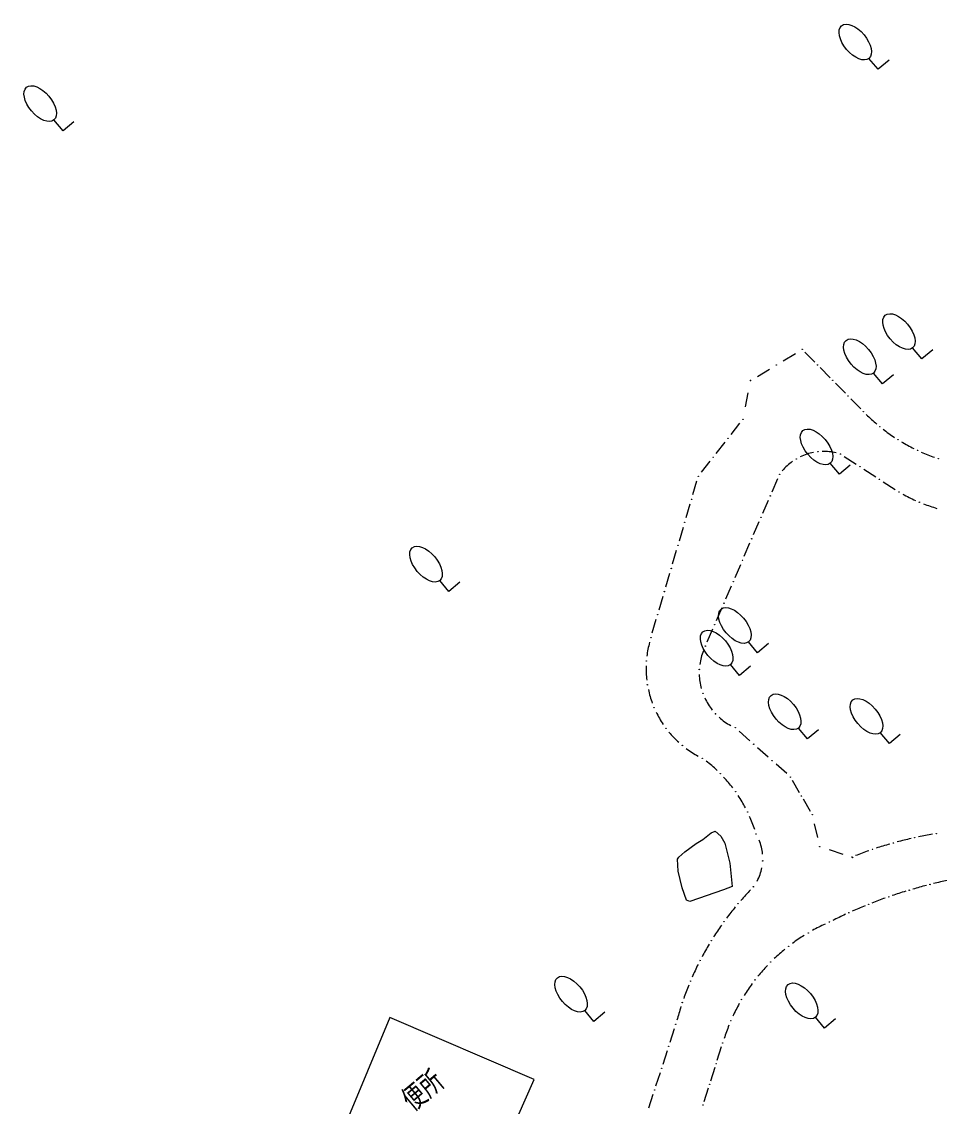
# Model space of a CAD drawing. Header units: metres. Extents: x -10443 to -4073, y -33280 to -26846.
# Drawn here: x -7378.61 to -7346.35, y -29132.16 to -29094.02 of the extents above; entities that cross this region are included whole.
import ezdxf
from ezdxf.enums import TextEntityAlignment as Align

# ---------------------------------------------------------------- set-up
doc = ezdxf.new("R2010")
doc.units = ezdxf.units.M
doc.header["$MEASUREMENT"] = 0
doc.linetypes.add('CONTINUOUS_1', pattern=[0])
doc.linetypes.add('CONTINUOUS_2', pattern=[0])
for name, color, linetype, lineweight in [('園路', 241, 'CONTINUOUS_2', 18), ('木', 254, 'CONTINUOUS_2', 18), ('構造物', 241, 'CONTINUOUS_2', 18), ('石', 241, 'CONTINUOUS_2', 18)]:
    doc.layers.add(name, color=color, linetype=linetype, lineweight=lineweight)
doc.layers.add('非表示', color=7, linetype='CONTINUOUS', lineweight=0, plot=False)
doc.styles.add('MS Gothic', font='MS Gothic.ttf')

msp = doc.modelspace()

# ---------------------------------------------------------------- hatches: boundary and pattern name
at = {"layer": '園路', "linetype": 'CONTINUOUS_1', "lineweight": 18}
for points in [[(-7351.162, -29105.539, 1), (-7351.177, -29105.539, 1)], [(-7352.071, -29106.088, 1), (-7352.086, -29106.088, 1)], [(-7350.625, -29106.087, 1), (-7350.64, -29106.087, 1)], [(-7352.98, -29106.637, 1), (-7352.995, -29106.637, 1)], [(-7350.087, -29106.634, 1), (-7350.102, -29106.634, 1)], [(-7349.549, -29107.181, 1), (-7349.564, -29107.181, 1)], [(-7349.011, -29107.729, 1), (-7349.026, -29107.729, 1)], [(-7353.244, -29107.999, 1), (-7353.259, -29107.999, 1)], [(-7348.433, -29108.259, 1), (-7348.448, -29108.259, 1)], [(-7353.768, -29108.667, 1), (-7353.783, -29108.667, 1)], [(-7347.795, -29108.715, 1), (-7347.81, -29108.715, 1)], [(-7354.292, -29109.335, 1), (-7354.307, -29109.335, 1)], [(-7350.612, -29109.143, 1), (-7350.627, -29109.143, 1)], [(-7349.816, -29109.226, 1), (-7349.831, -29109.226, 1)], [(-7347.107, -29109.092, 1), (-7347.122, -29109.092, 1)], [(-7351.37, -29109.396, 1), (-7351.385, -29109.396, 1)], [(-7349.131, -29109.669, 1), (-7349.146, -29109.669, 1)], [(-7346.379, -29109.383, 1), (-7346.394, -29109.383, 1)], [(-7354.816, -29110.003, 1), (-7354.831, -29110.003, 1)], [(-7351.957, -29109.939, 1), (-7351.972, -29109.939, 1)], [(-7348.446, -29110.111, 1), (-7348.461, -29110.111, 1)], [(-7355.054, -29110.814, 1), (-7355.069, -29110.814, 1)], [(-7352.283, -29110.693, 1), (-7352.298, -29110.693, 1)], [(-7347.761, -29110.554, 1), (-7347.776, -29110.554, 1)], [(-7347.04, -29110.916, 1), (-7347.055, -29110.916, 1)], [(-7355.292, -29111.625, 1), (-7355.307, -29111.625, 1)], [(-7352.609, -29111.448, 1), (-7352.624, -29111.448, 1)], [(-7352.935, -29112.203, 1), (-7352.95, -29112.203, 1)], [(-7355.53, -29112.436, 1), (-7355.545, -29112.436, 1)], [(-7353.261, -29112.958, 1), (-7353.276, -29112.958, 1)], [(-7355.767, -29113.247, 1), (-7355.782, -29113.247, 1)], [(-7353.587, -29113.713, 1), (-7353.602, -29113.713, 1)], [(-7356.005, -29114.058, 1), (-7356.02, -29114.058, 1)], [(-7353.913, -29114.468, 1), (-7353.928, -29114.468, 1)], [(-7356.243, -29114.869, 1), (-7356.258, -29114.869, 1)], [(-7354.239, -29115.223, 1), (-7354.254, -29115.223, 1)], [(-7356.481, -29115.68, 1), (-7356.496, -29115.68, 1)], [(-7354.565, -29115.978, 1), (-7354.58, -29115.978, 1)], [(-7356.642, -29116.501, 1), (-7356.657, -29116.501, 1)], [(-7354.78, -29116.798, 1), (-7354.795, -29116.798, 1)], [(-7356.604, -29117.337, 1), (-7356.619, -29117.337, 1)], [(-7354.655, -29117.636, 1), (-7354.67, -29117.636, 1)], [(-7356.369, -29118.14, 1), (-7356.384, -29118.14, 1)], [(-7354.21, -29118.358, 1), (-7354.225, -29118.358, 1)], [(-7355.952, -29118.865, 1), (-7355.967, -29118.865, 1)], [(-7353.518, -29118.846, 1), (-7353.533, -29118.846, 1)], [(-7355.374, -29119.471, 1), (-7355.389, -29119.471, 1)], [(-7352.869, -29119.426, 1), (-7352.884, -29119.426, 1)], [(-7354.67, -29119.923, 1), (-7354.685, -29119.923, 1)], [(-7352.219, -29120.006, 1), (-7352.234, -29120.006, 1)], [(-7354.039, -29120.463, 1), (-7354.054, -29120.463, 1)], [(-7351.57, -29120.585, 1), (-7351.585, -29120.585, 1)], [(-7353.505, -29121.099, 1), (-7353.52, -29121.099, 1)], [(-7351.188, -29121.244, 1), (-7351.203, -29121.244, 1)], [(-7353.083, -29121.814, 1), (-7353.098, -29121.814, 1)], [(-7350.807, -29121.903, 1), (-7350.822, -29121.903, 1)], [(-7352.783, -29122.588, 1), (-7352.798, -29122.588, 1)], [(-7346.447, -29122.573, 1), (-7346.462, -29122.573, 1)], [(-7350.543, -29123.033, 1), (-7350.558, -29123.033, 1)], [(-7347.954, -29122.899, 1), (-7347.969, -29122.899, 1)], [(-7347.205, -29122.714, 1), (-7347.22, -29122.714, 1)], [(-7349.413, -29123.396, 1), (-7349.428, -29123.396, 1)], [(-7349.387, -29123.413, 1), (-7349.402, -29123.413, 1)], [(-7348.69, -29123.126, 1), (-7348.705, -29123.126, 1)], [(-7352.549, -29123.529, 1), (-7352.564, -29123.529, 1)], [(-7352.876, -29124.441, 1), (-7352.891, -29124.441, 1)], [(-7347.401, -29124.56, 1), (-7347.416, -29124.56, 1)], [(-7346.672, -29124.359, 1), (-7346.687, -29124.359, 1)], [(-7348.12, -29124.793, 1), (-7348.135, -29124.793, 1)], [(-7353.418, -29125.034, 1), (-7353.433, -29125.034, 1)], [(-7349.523, -29125.355, 1), (-7349.538, -29125.355, 1)], [(-7348.828, -29125.058, 1), (-7348.843, -29125.058, 1)], [(-7353.914, -29125.666, 1), (-7353.929, -29125.666, 1)], [(-7350.205, -29125.682, 1), (-7350.22, -29125.682, 1)], [(-7350.95, -29126.062, 1), (-7350.965, -29126.062, 1)], [(-7354.36, -29126.333, 1), (-7354.375, -29126.333, 1)], [(-7351.641, -29126.533, 1), (-7351.656, -29126.533, 1)], [(-7354.754, -29127.032, 1), (-7354.769, -29127.032, 1)], [(-7352.268, -29127.086, 1), (-7352.283, -29127.086, 1)], [(-7355.095, -29127.759, 1), (-7355.11, -29127.759, 1)], [(-7352.821, -29127.713, 1), (-7352.836, -29127.713, 1)], [(-7353.291, -29128.404, 1), (-7353.306, -29128.404, 1)], [(-7355.379, -29128.51, 1), (-7355.394, -29128.51, 1)], [(-7353.671, -29129.149, 1), (-7353.686, -29129.149, 1)], [(-7355.606, -29129.28, 1), (-7355.621, -29129.28, 1)], [(-7353.955, -29129.936, 1), (-7353.97, -29129.936, 1)], [(-7355.854, -29130.05, 1), (-7355.869, -29130.05, 1)], [(-7354.188, -29130.662, 1), (-7354.203, -29130.662, 1)], [(-7356.102, -29130.82, 1), (-7356.117, -29130.82, 1)], [(-7354.42, -29131.388, 1), (-7354.435, -29131.388, 1)], [(-7356.351, -29131.589, 1), (-7356.366, -29131.589, 1)], [(-7354.652, -29132.114, 1), (-7354.667, -29132.114, 1)]]:
    msp.add_hatch(color=256, dxfattribs=at).paths.add_polyline_path(points, flags=0)

# ---------------------------------------------------------------- linework, layer by layer
for p, q in [((-7351.838, -29105.943), (-7351.41, -29105.684)), ((-7351.076, -29105.635), (-7350.726, -29105.991)), ((-7352.747, -29106.492), (-7352.319, -29106.233)), ((-7350.538, -29106.182), (-7350.188, -29106.539)), ((-7350.001, -29106.729), (-7349.65, -29107.086)), ((-7353.167, -29107.564), (-7353.072, -29107.073)), ((-7349.463, -29107.277), (-7349.113, -29107.633)), ((-7353.668, -29108.53), (-7353.36, -29108.137)), ((-7354.192, -29109.198), (-7353.883, -29108.804)), ((-7349.691, -29109.312), (-7349.271, -29109.583)), ((-7354.716, -29109.866), (-7354.407, -29109.472)), ((-7352.227, -29110.546), (-7352.029, -29110.086)), ((-7349.006, -29109.754), (-7348.586, -29110.026)), ((-7355.013, -29110.648), (-7354.872, -29110.168)), ((-7348.321, -29110.197), (-7347.901, -29110.468)), ((-7352.553, -29111.3), (-7352.355, -29110.841)), ((-7355.251, -29111.459), (-7355.11, -29110.979)), ((-7352.879, -29112.055), (-7352.681, -29111.596)), ((-7355.488, -29112.27), (-7355.348, -29111.79)), ((-7353.205, -29112.81), (-7353.007, -29112.351)), ((-7355.726, -29113.081), (-7355.586, -29112.601)), ((-7353.531, -29113.565), (-7353.332, -29113.106)), ((-7355.964, -29113.892), (-7355.824, -29113.412)), ((-7353.856, -29114.32), (-7353.658, -29113.861)), ((-7356.202, -29114.703), (-7356.061, -29114.223)), ((-7354.182, -29115.075), (-7353.984, -29114.616)), ((-7356.44, -29115.514), (-7356.299, -29115.034)), ((-7354.508, -29115.83), (-7354.31, -29115.371)), ((-7353.014, -29119.303), (-7353.387, -29118.97)), ((-7352.365, -29119.882), (-7352.738, -29119.549)), ((-7351.716, -29120.462), (-7352.089, -29120.129)), ((-7351.262, -29121.131), (-7351.512, -29120.698)), ((-7350.88, -29121.79), (-7351.13, -29121.358)), ((-7350.626, -29122.712), (-7350.739, -29122.225)), ((-7349.735, -29123.301), (-7350.21, -29123.145)), ((-7355.814, -29129.903), (-7355.661, -29129.427)), ((-7356.063, -29130.673), (-7355.909, -29130.197)), ((-7354.155, -29130.537), (-7354.003, -29130.061)), ((-7356.311, -29131.442), (-7356.157, -29130.967)), ((-7354.387, -29131.263), (-7354.235, -29130.787)), ((-7356.559, -29132.212), (-7356.405, -29131.736)), ((-7354.62, -29131.989), (-7354.467, -29131.513))]:
    msp.add_line(p, q, dxfattribs=at)
for centre in [(-7351.17, -29105.539), (-7352.079, -29106.088), (-7350.632, -29106.087), (-7352.988, -29106.637), (-7350.094, -29106.634), (-7349.557, -29107.181), (-7349.019, -29107.729), (-7353.252, -29107.999), (-7348.441, -29108.259), (-7353.776, -29108.667), (-7347.803, -29108.715), (-7354.3, -29109.335), (-7350.619, -29109.143), (-7349.824, -29109.226), (-7347.115, -29109.092), (-7351.378, -29109.396), (-7349.139, -29109.669), (-7346.387, -29109.383), (-7354.823, -29110.003), (-7351.965, -29109.939), (-7348.453, -29110.111), (-7355.061, -29110.814), (-7352.291, -29110.693), (-7347.768, -29110.554), (-7347.048, -29110.916), (-7355.299, -29111.625), (-7352.617, -29111.448), (-7352.943, -29112.203), (-7355.537, -29112.436), (-7353.269, -29112.958), (-7355.775, -29113.247), (-7353.594, -29113.713), (-7356.013, -29114.058), (-7353.92, -29114.468), (-7356.251, -29114.869), (-7354.246, -29115.223), (-7356.489, -29115.68), (-7354.572, -29115.978), (-7356.649, -29116.501), (-7354.787, -29116.798), (-7356.611, -29117.337), (-7354.662, -29117.636), (-7356.377, -29118.14), (-7354.218, -29118.358), (-7355.959, -29118.865), (-7353.525, -29118.846), (-7355.382, -29119.471), (-7352.876, -29119.426), (-7354.678, -29119.923), (-7352.227, -29120.006), (-7354.047, -29120.463), (-7351.578, -29120.585), (-7353.513, -29121.099), (-7351.196, -29121.244), (-7353.09, -29121.814), (-7350.814, -29121.903), (-7352.791, -29122.588), (-7346.455, -29122.573), (-7350.551, -29123.033), (-7347.961, -29122.899), (-7347.213, -29122.714), (-7349.42, -29123.396), (-7349.395, -29123.413), (-7348.698, -29123.126), (-7352.557, -29123.529), (-7352.884, -29124.441), (-7347.408, -29124.56), (-7346.68, -29124.359), (-7348.128, -29124.793), (-7353.426, -29125.034), (-7349.531, -29125.355), (-7348.835, -29125.058), (-7353.921, -29125.666), (-7350.212, -29125.682), (-7350.957, -29126.062), (-7354.367, -29126.333), (-7351.649, -29126.533), (-7354.762, -29127.032), (-7352.276, -29127.086), (-7355.102, -29127.759), (-7352.829, -29127.713), (-7353.299, -29128.404), (-7355.387, -29128.51), (-7353.679, -29129.149), (-7355.614, -29129.28), (-7353.963, -29129.936), (-7355.862, -29130.05), (-7354.195, -29130.662), (-7356.11, -29130.82), (-7354.427, -29131.388), (-7356.358, -29131.589), (-7354.66, -29132.114)]:
    msp.add_circle(centre, 0.0075, dxfattribs=at)
for centre, radius, start, end in [((-7344.338, -29103.202), 6.512, 225.2944, 229.6937), ((-7344.338, -29103.202), 6.512, 232.1999, 236.5993), ((-7344.338, -29103.202), 6.512, 239.1054, 243.5048), ((-7350.414, -29111.026), 1.895, 100.8443, 115.9651), ((-7350.414, -29111.026), 1.895, 76.4782, 91.5989), ((-7344.338, -29103.202), 6.512, 246.0109, 250.4103), ((-7350.414, -29111.026), 1.895, 125.2104, 140.3312), ((-7344.842, -29105.636), 5.722, 240.7844, 245.7909), ((-7344.842, -29105.636), 5.722, 248.8664, 253.8728), ((-7353.144, -29116.761), 3.515, 164.8559, 173.0055), ((-7352.68, -29116.912), 2.111, 158.516, 172.0888), ((-7353.144, -29116.761), 3.515, 178.5276, 186.6772), ((-7352.68, -29116.912), 2.111, 181.6824, 195.2552), ((-7353.144, -29116.761), 3.515, 192.1994, 200.349), ((-7352.68, -29116.912), 2.111, 204.8487, 218.4215), ((-7353.144, -29116.761), 3.515, 205.8712, 214.0208), ((-7352.68, -29116.912), 2.111, 228.015, 241.5878), ((-7353.144, -29116.761), 3.515, 219.543, 227.6926), ((-7353.144, -29116.761), 3.515, 233.2148, 241.3644), ((-7357.631, -29124.016), 5.047, 46.6235, 52.2998), ((-7357.631, -29124.016), 5.047, 37.1871, 42.8635), ((-7357.631, -29124.016), 5.047, 27.7508, 33.4271), ((-7357.631, -29124.016), 5.047, 18.3145, 23.9908), ((-7344.384, -29135.789), 13.377, 99.4848, 101.6263), ((-7354.229, -29123.445), 1.674, 5.3966, 22.5118), ((-7344.384, -29135.789), 13.377, 106.0907, 108.2323), ((-7344.384, -29135.789), 13.377, 102.7877, 104.9293), ((-7344.384, -29135.789), 13.377, 109.3937, 111.5352), ((-7354.229, -29123.445), 1.674, 331.7304, 348.8456), ((-7342.564, -29140.727), 16.877, 101.9816, 103.679), ((-7345.335, -29131.889), 10.604, 136.2051, 138.9067), ((-7342.564, -29140.727), 16.877, 107.1147, 108.8121), ((-7342.564, -29140.727), 16.877, 104.5481, 106.2455), ((-7342.564, -29140.727), 16.877, 109.6813, 111.3787), ((-7345.335, -29131.889), 10.604, 140.5443, 143.246), ((-7342.564, -29140.727), 16.877, 112.2479, 113.9453), ((-7342.564, -29140.727), 16.877, 114.8144, 116.5119), ((-7345.335, -29131.889), 10.604, 144.8836, 147.5852), ((-7347.559, -29131.802), 6.671, 114.887, 119.1816), ((-7345.335, -29131.889), 10.604, 149.2228, 151.9244), ((-7347.559, -29131.802), 6.671, 122.074, 126.3685), ((-7347.559, -29131.802), 6.671, 129.2609, 133.5554), ((-7345.335, -29131.889), 10.604, 153.5621, 156.2637), ((-7347.559, -29131.802), 6.671, 136.4478, 140.7424), ((-7345.335, -29131.889), 10.604, 157.9013, 160.6029), ((-7347.559, -29131.802), 6.671, 143.6347, 147.9293), ((-7345.335, -29131.889), 10.604, 162.2405, 164.9422), ((-7347.559, -29131.802), 6.671, 150.8216, 155.1162), ((-7347.559, -29131.802), 6.671, 158.0085, 162.3031)]:
    msp.add_arc(centre, radius, start, end, dxfattribs=at)
at = {"layer": '木', "linetype": 'CONTINUOUS_1', "lineweight": 18}
for p, q in [((-7348.501, -29095.693), (-7348.822, -29095.31)), ((-7348.118, -29095.372), (-7348.501, -29095.693)), ((-7377.157, -29097.859), (-7377.478, -29097.476)), ((-7376.774, -29097.537), (-7377.157, -29097.859)), ((-7346.966, -29105.874), (-7347.287, -29105.491)), ((-7346.582, -29105.553), (-7346.966, -29105.874)), ((-7348.342, -29106.757), (-7348.664, -29106.374)), ((-7347.959, -29106.436), (-7348.342, -29106.757)), ((-7349.862, -29109.931), (-7350.184, -29109.548)), ((-7349.479, -29109.609), (-7349.862, -29109.931)), ((-7363.592, -29114.051), (-7363.914, -29113.668)), ((-7363.209, -29113.73), (-7363.592, -29114.051)), ((-7352.736, -29116.209), (-7353.057, -29115.826)), ((-7352.353, -29115.888), (-7352.736, -29116.209)), ((-7353.375, -29117.007), (-7353.696, -29116.624)), ((-7352.992, -29116.686), (-7353.375, -29117.007)), ((-7350.98, -29119.243), (-7351.302, -29118.86)), ((-7350.597, -29118.921), (-7350.98, -29119.243)), ((-7348.106, -29119.403), (-7348.428, -29119.02)), ((-7347.723, -29119.082), (-7348.106, -29119.403)), ((-7358.493, -29129.173), (-7358.814, -29128.79)), ((-7358.11, -29128.851), (-7358.493, -29129.173)), ((-7350.383, -29129.411), (-7350.704, -29129.028)), ((-7350, -29129.089), (-7350.383, -29129.411))]:
    msp.add_line(p, q, dxfattribs=at)
for centre in [(-7349.304, -29094.736), (-7377.96, -29096.901), (-7347.769, -29104.917), (-7349.146, -29105.8), (-7350.666, -29108.973), (-7364.396, -29113.094), (-7353.539, -29115.251), (-7354.178, -29116.05), (-7351.784, -29118.285), (-7348.91, -29118.446), (-7359.296, -29128.215), (-7351.186, -29128.453)]:
    msp.add_ellipse(centre, major_axis=(-0.482, 0.575), ratio=0.533333, dxfattribs=at)
at = {"layer": '構造物', "linetype": 'CONTINUOUS_2', "lineweight": 18, "flags": 128}
msp.add_lwpolyline([(-7361.722, -29133.758), (-7360.596, -29131.213), (-7365.67, -29129.042), (-7367.241, -29132.814), (-7364.762, -29133.91), (-7364.223, -29132.674)], close=True, dxfattribs=at)
at = {"layer": '石', "linetype": 'CONTINUOUS_2', "lineweight": 18, "flags": 128}
msp.add_lwpolyline([(-7354.232, -29122.482), (-7354.026, -29122.658), (-7353.891, -29122.901), (-7353.709, -29123.611), (-7353.633, -29124.434), (-7353.934, -29124.543), (-7355.124, -29124.958), (-7355.235, -29124.914), (-7355.387, -29124.479), (-7355.529, -29123.887), (-7355.552, -29123.467), (-7355.503, -29123.394), (-7355.297, -29123.216), (-7354.902, -29122.916), (-7354.659, -29122.776), (-7354.368, -29122.548), (-7354.232, -29122.482)], dxfattribs=at)

# ---------------------------------------------------------------- texts
at = {"layer": '非表示', "style": 'MS Gothic', "width": 0.769531}
msp.add_text('便所', height=0.75, rotation=40, dxfattribs=at).set_placement((-7364.861, -29132.351), (-7363.712, -29131.387), align=Align.FIT)

doc.saveas('drawing.dxf')
